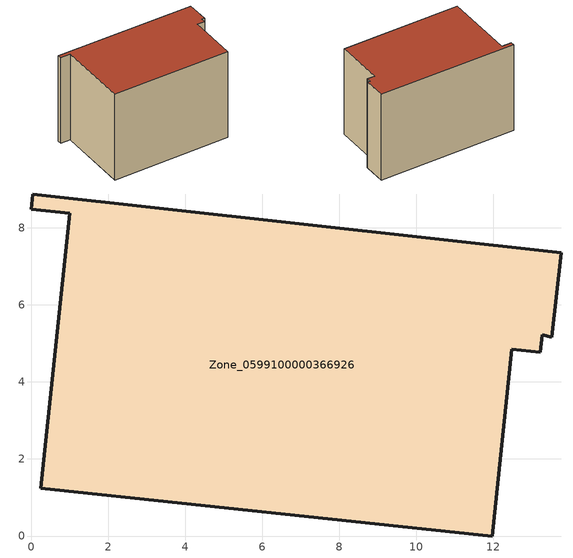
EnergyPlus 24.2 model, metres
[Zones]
Zone_0599100000366926
 floor ground (C_G): 12.48,4.85 11.97,0 0.24,1.24 0.99,8.39 0,8.49 0.04,8.88 13.76,7.36 13.52,5.16 13.27,5.22 13.21,4.77 z0
 wall outside (C_F): 0,8.49 0.99,8.39 0.24,1.24 11.97,0 12.48,4.85 13.21,4.77 13.27,5.22 13.52,5.16 13.76,7.36 0.04,8.88 0,8.49 z0:9.22
 roof outside (C_R): 12.48,4.85 13.21,4.77 13.27,5.22 13.52,5.16 13.76,7.36 0.04,8.88 0,8.49 0.99,8.39 0.24,1.24 11.97,0 z9.22
[BUILDING]
Pand.0599100000366926: North Axis=0; Terrain=City; Loads Convergence Tolerance Value=0.04; Temperature Convergence Tolerance Value=0.4; Solar Distribution=FullExterior; Maximum Number of Warmup Days=25; Minimum Number of Warmup Days=1
[Site:Location]
Rotterdam.The.Hague.AP_ZH_NLD Design_Conditions: Latitude=51.96; Longitude=4.45; Time Zone=1; Elevation=-4.5
[SITE:GROUNDTEMPERATURE:BUILDINGSURFACE]
18, 18, 18, 18, 18, 18, 18, 18, 18, 18, 18, 18
[MATERIAL] Thermal Absorptance=0.9; Solar Absorptance=0.7; Visible Absorptance=0.7
Name | Roughness | Thickness | Conductivity | Density | Specific Heat
G.TI.1992-2005 | MediumSmooth | 0.15 | 0.06 | 540 | 1210
F.TI.1992-2005 | Rough | 0.3 | 0.12 | 1920 | 840
R.TI.1992-2005 | MediumRough | 0.2 | 0.08 | 1500 | 1000
[CONSTRUCTION]
C_G: G.TI.1992-2005
C_F: F.TI.1992-2005
C_R: R.TI.1992-2005
[ZONE]
Zone_0599100000366926: Type=1; Multiplier=1; Ceiling Height=Autocalculate; Volume=Autocalculate; Floor Area=autocalculate; Part of Total Floor Area=Yes
[ZONEINFILTRATION:DESIGNFLOWRATE]
Infil_Zone_0599100000366926: Zone or ZoneList or Space or SpaceList=Zone_0599100000366926; Schedule=AlwaysOn; Design Flow Rate Calculation Method=Flow/Area; Flow Rate per Floor Area=0.0015; Constant Term Coefficient=1; Temperature Term Coefficient=0; Velocity Term Coefficient=0; Velocity Squared Term Coefficient=0
[HVACTEMPLATE:ZONE:IDEALLOADSAIRSYSTEM]
Zone_0599100000366926: Maximum Heating Supply Air Temperature=50; Minimum Cooling Supply Air Temperature=13; Maximum Heating Supply Air Humidity Ratio=0.0156; Minimum Cooling Supply Air Humidity Ratio=0.0077; Heating Limit=NoLimit; Cooling Limit=NoLimit; Dehumidification Control Type=ConstantSensibleHeatRatio; Cooling Sensible Heat Ratio=0.7; Dehumidification Setpoint=60; Humidification Control Type=None; Humidification Setpoint=30; Outdoor Air Method=None; Outdoor Air Flow Rate per Person=0.00944; Outdoor Air Flow Rate per Zone Floor Area=0; Outdoor Air Flow Rate per Zone=0; Demand Controlled Ventilation Type=None; Outdoor Air Economizer Type=NoEconomizer; Heat Recovery Type=None; Sensible Heat Recovery Effectiveness=0.7; Latent Heat Recovery Effectiveness=0.65
[ZONECONTROL:THERMOSTAT]
ThermostatControl_Zone_0599100000366926: Zone or ZoneList=Zone_0599100000366926; Control Type Schedule=DualSetpointControlType; Control 1=Thermostat_Zone_0599100000366926; Temperature Difference Between Cutout And Setpoint=0
[THERMOSTATSETPOINT:DUALSETPOINT]
Thermostat_Zone_0599100000366926: Heating Setpoint Temperature Schedule=HeatingSetpoint_Zone_0599100000366926; Cooling Setpoint Temperature Schedule=CoolingSetpoint_Zone_0599100000366926
[SCHEDULE:COMPACT]
HeatingSetpoint_Zone_0599100000366926: Through: 12/31, For: AllDays, Until: 24:00, 21
CoolingSetpoint_Zone_0599100000366926: Through: 12/31, For: AllDays, Until: 24:00, 24
DualSetpointControlType: Through: 12/31, For: AllDays, Until: 24:00, 4
AlwaysOn: Through: 12/31, For: AllDays, Until: 24:00, 1
